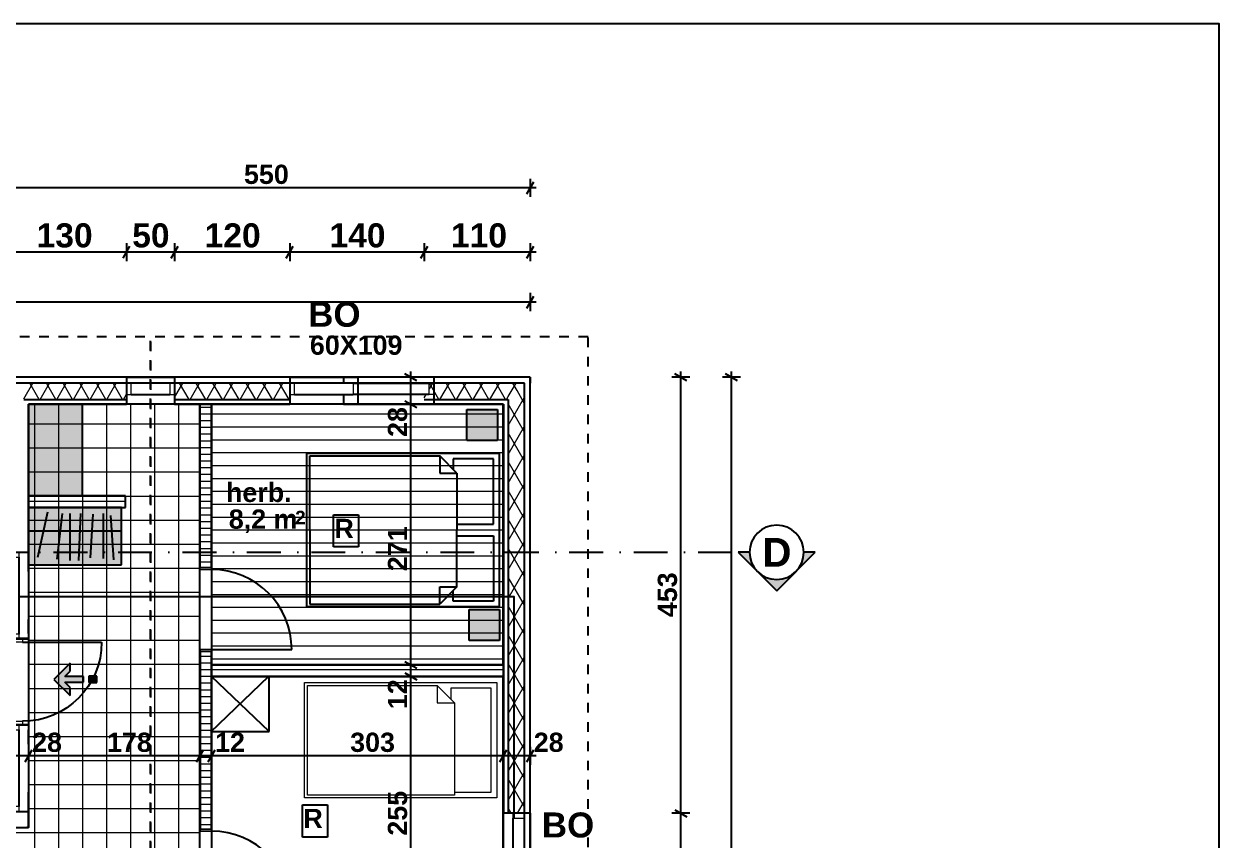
# Model space of a CAD drawing. Header units: millimetres. Extents: x -242231 to 419123, y -2399 to 525285.
# Drawn here: x -120526 to -108097, y 156610 to 165098 of the extents above; entities that cross this region are included whole.
import ezdxf

# ---------------------------------------------------------------- set-up
doc = ezdxf.new("R2010")
doc.units = ezdxf.units.MM
doc.set_wipeout_variables(frame=1)
for name, pattern in [('Dot & Dashed', [670.277762, 352.777767, -176.388884, 0, -141.111112]), ('Short dashed', [200, 100, -100]), ('Wipeout_Contour', [1000, 0, -1000])]:
    doc.linetypes.add(name, pattern=pattern)
doc.layers.add('Walls', color=7, linetype='Continuous')
doc.styles.add('GENERATED_STYLE_1', font='swissb.ttf')
doc.styles.add('GENERATED_STYLE_3', font='swissb.ttf')
pattern_1 = [(0, (-125991.2, 141233.89), (0, 70), [])]
pattern_2 = [(60, (-125991.2, 141233.89), (-129.9038, 75), []), (120, (-125991.2, 141233.89), (129.9038, 75), [])]

# ---------------------------------------------------------------- blocks, each defined once
blk = doc.blocks.new('D1 10_4')
at = {"layer": 'Walls', "linetype": 'Continuous'}
for p, q in [((417, 0), (417, 834)), ((-435, 0), (-435, -120)), ((435, 0), (435, -120))]:
    blk.add_line(p, q, dxfattribs=at)
at = {"layer": 'Walls', "color": 102, "linetype": 'Continuous', "lineweight": 20}
for p, q in [((-417, 0), (-435, 0)), ((-435, 0), (-435, -120)), ((-417, -120), (-417, 0)), ((435, 0), (417, 0)), ((417, 0), (417, -120)), ((435, -120), (435, 0)), ((-435, -120), (-417, -120)), ((417, -120), (435, -120))]:
    blk.add_line(p, q, dxfattribs=at)
at = {"layer": 'Walls', "linetype": 'Continuous'}
blk.add_arc((417, 0), 834, 90, 180, dxfattribs=at)
blk = doc.blocks.new('W Feature 1 10_6')
at = {"layer": 'Walls', "linetype": 'Continuous'}
for p, q in [((-470, 60), (470, 60)), ((470, -220), (-470, -220))]:
    blk.add_line(p, q, dxfattribs=at)
at = {"color": 254, "linetype": 'Wipeout_Contour', "lineweight": 0, "ltscale": 1713.614052}
blk.add_wipeout([(-420, -120), (420, -120), (420, 0), (-420, 0)], dxfattribs=at).dxf.layer = 'Walls'
at = {"layer": 'Walls', "linetype": 'Continuous'}
for p, q in [((-470, 60), (-470, 0)), ((-470, 0), (-470, -120)), ((420, 0), (-420, 0)), ((470, 60), (470, 0)), ((470, 0), (470, -120)), ((-470, -120), (-470, -170)), ((-420, -120), (420, -120)), ((470, -120), (470, -170)), ((-470, -170), (-470, -220)), ((470, -170), (470, -220))]:
    blk.add_line(p, q, dxfattribs=at)
at = {"layer": 'Walls', "color": 102, "linetype": 'Continuous', "lineweight": 20}
for p, q in [((-420, 0), (-470, 0)), ((-420, -120), (-420, 0)), ((470, 0), (420, 0)), ((420, 0), (420, -120)), ((-470, -120), (-420, -120)), ((420, -120), (470, -120))]:
    blk.add_line(p, q, dxfattribs=at)
at = {"layer": 'Walls', "linetype": 'Continuous'}
for p in [(-470, 0), (470, 0)]:
    blk.add_point(p, dxfattribs=at)
blk = doc.blocks.new('W Feature 1 10_7')
at = {"layer": 'Walls', "linetype": 'Continuous'}
for p, q in [((-355, 60), (355, 60)), ((355, -220), (-355, -220))]:
    blk.add_line(p, q, dxfattribs=at)
at = {"color": 254, "linetype": 'Wipeout_Contour', "lineweight": 0, "ltscale": 1265.516127}
blk.add_wipeout([(-305, -120), (305, -120), (305, 0), (-305, 0)], dxfattribs=at).dxf.layer = 'Walls'
at = {"layer": 'Walls', "linetype": 'Continuous'}
for p, q in [((-355, 60), (-355, 0)), ((-355, 0), (-355, -120)), ((305, 0), (-305, 0)), ((355, 60), (355, 0)), ((355, 0), (355, -120)), ((-355, -120), (-355, -170)), ((-305, -120), (305, -120)), ((355, -120), (355, -170)), ((-355, -170), (-355, -220)), ((355, -170), (355, -220))]:
    blk.add_line(p, q, dxfattribs=at)
at = {"layer": 'Walls', "color": 102, "linetype": 'Continuous', "lineweight": 20}
for p, q in [((-305, 0), (-355, 0)), ((-305, -120), (-305, 0)), ((355, 0), (305, 0)), ((305, 0), (305, -120)), ((-355, -120), (-305, -120)), ((305, -120), (355, -120))]:
    blk.add_line(p, q, dxfattribs=at)
at = {"layer": 'Walls', "linetype": 'Continuous'}
for p in [(-355, 0), (355, 0)]:
    blk.add_point(p, dxfattribs=at)
blk = doc.blocks.new('W Feature 1 10_8')
at = {"layer": 'Walls', "linetype": 'Continuous'}
for p, q in [((-250, 60), (250, 60)), ((250, -220), (-250, -220))]:
    blk.add_line(p, q, dxfattribs=at)
at = {"color": 254, "linetype": 'Wipeout_Contour', "lineweight": 0, "ltscale": 866.477528}
blk.add_wipeout([(-200, -120), (200, -120), (200, 0), (-200, 0)], dxfattribs=at).dxf.layer = 'Walls'
at = {"layer": 'Walls', "linetype": 'Continuous'}
for p, q in [((-250, 60), (-250, 0)), ((-250, 0), (-250, -120)), ((200, 0), (-200, 0)), ((250, 60), (250, 0)), ((250, 0), (250, -120)), ((-250, -120), (-250, -170)), ((-200, -120), (200, -120)), ((250, -120), (250, -170)), ((-250, -170), (-250, -220)), ((250, -170), (250, -220))]:
    blk.add_line(p, q, dxfattribs=at)
at = {"layer": 'Walls', "color": 102, "linetype": 'Continuous', "lineweight": 20}
for p, q in [((-200, 0), (-250, 0)), ((-200, -120), (-200, 0)), ((250, 0), (200, 0)), ((200, 0), (200, -120)), ((-250, -120), (-200, -120)), ((200, -120), (250, -120))]:
    blk.add_line(p, q, dxfattribs=at)
at = {"layer": 'Walls', "linetype": 'Continuous'}
for p in [(-250, 0), (250, 0)]:
    blk.add_point(p, dxfattribs=at)
blk = doc.blocks.new('W Feature 1 10_11')
at = {"layer": 'Walls', "linetype": 'Continuous'}
for p, q in [((-450, 60), (450, 60)), ((450, -220), (-450, -220))]:
    blk.add_line(p, q, dxfattribs=at)
at = {"color": 254, "linetype": 'Wipeout_Contour', "lineweight": 0, "ltscale": 1635.225415}
blk.add_wipeout([(-400, -120), (400, -120), (400, 0), (-400, 0)], dxfattribs=at).dxf.layer = 'Walls'
at = {"layer": 'Walls', "linetype": 'Continuous'}
for p, q in [((-450, 60), (-450, 0)), ((-450, 0), (-450, -120)), ((400, 0), (-400, 0)), ((450, 60), (450, 0)), ((450, 0), (450, -120)), ((-450, -120), (-450, -170)), ((-400, -120), (400, -120)), ((450, -120), (450, -170)), ((-450, -170), (-450, -220)), ((450, -170), (450, -220))]:
    blk.add_line(p, q, dxfattribs=at)
at = {"layer": 'Walls', "color": 102, "linetype": 'Continuous', "lineweight": 20}
for p, q in [((-400, 0), (-450, 0)), ((-400, -120), (-400, 0)), ((450, 0), (400, 0)), ((400, 0), (400, -120)), ((-450, -120), (-400, -120)), ((400, -120), (450, -120))]:
    blk.add_line(p, q, dxfattribs=at)
at = {"layer": 'Walls', "linetype": 'Continuous'}
for p in [(-450, 0), (450, 0)]:
    blk.add_point(p, dxfattribs=at)
blk = doc.blocks.new('W Feature 1 10_15')
at = {"layer": 'Walls', "linetype": 'Continuous'}
for p, q in [((-450, 60), (450, 60)), ((450, -220), (-450, -220))]:
    blk.add_line(p, q, dxfattribs=at)
at = {"color": 254, "linetype": 'Wipeout_Contour', "lineweight": 0, "ltscale": 1635.225415}
blk.add_wipeout([(-400, -120), (400, -120), (400, 0), (-400, 0)], dxfattribs=at).dxf.layer = 'Walls'
at = {"layer": 'Walls', "linetype": 'Continuous'}
for p, q in [((-450, 60), (-450, 0)), ((-450, 0), (-450, -120)), ((400, 0), (-400, 0)), ((450, 60), (450, 0)), ((450, 0), (450, -120)), ((-450, -120), (-450, -170)), ((-400, -120), (400, -120)), ((450, -120), (450, -170)), ((-450, -170), (-450, -220)), ((450, -170), (450, -220))]:
    blk.add_line(p, q, dxfattribs=at)
at = {"layer": 'Walls', "color": 102, "linetype": 'Continuous', "lineweight": 20}
for p, q in [((-400, 0), (-450, 0)), ((-400, -120), (-400, 0)), ((450, 0), (400, 0)), ((400, 0), (400, -120)), ((-450, -120), (-400, -120)), ((400, -120), (450, -120))]:
    blk.add_line(p, q, dxfattribs=at)
at = {"layer": 'Walls', "linetype": 'Continuous'}
for p in [(-450, 0), (450, 0)]:
    blk.add_point(p, dxfattribs=at)
blk = doc.blocks.new('D1 10_7')
at = {"layer": 'Walls', "linetype": 'Continuous'}
for p, q in [((412, 0), (412, 824)), ((-450, 60), (-450, 0)), ((-450, 0), (-450, -115)), ((450, 60), (450, 0)), ((450, 0), (450, -115)), ((-450, -115), (-450, -170)), ((450, -115), (450, -170)), ((-450, -170), (-450, -220)), ((450, -170), (450, -220))]:
    blk.add_line(p, q, dxfattribs=at)
at = {"layer": 'Walls', "color": 102, "linetype": 'Continuous', "lineweight": 20}
for p, q in [((-412, 0), (-450, 0)), ((-450, 0), (-450, -115)), ((-412, -115), (-412, 0)), ((450, 0), (412, 0)), ((412, 0), (412, -115)), ((450, -115), (450, 0)), ((-450, -115), (-412, -115)), ((412, -115), (450, -115))]:
    blk.add_line(p, q, dxfattribs=at)
at = {"layer": 'Walls', "linetype": 'Continuous'}
blk.add_arc((412, 0), 824, 90, 180, dxfattribs=at)
for p in [(-450, 0), (450, 0)]:
    blk.add_point(p, dxfattribs=at)

msp = doc.modelspace()

# ---------------------------------------------------------------- hatches: boundary and pattern name
at = {"linetype": 'Continuous', "lineweight": 0}
h = msp.add_hatch(dxfattribs=at)
h.set_pattern_fill('BATT_INSULATION', color=1, style=0, pattern_type=2)
h.set_pattern_definition(pattern_2)
h.paths.add_polyline_path([(-120527.17, 161192.966), (-119459.327, 161193.103), (-119459.349, 161363.103), (-120527.17, 161362.966)], flags=0)
h = msp.add_hatch(dxfattribs=at)
h.set_pattern_fill('BATT_INSULATION', color=1, style=0, pattern_type=2)
h.set_pattern_definition(pattern_2)
h.paths.add_polyline_path([(-117762.309, 161363.32), (-118959.349, 161363.167), (-118959.327, 161193.167), (-117762.287, 161193.32)], flags=0)
h = msp.add_hatch(dxfattribs=at)
h.set_pattern_fill('BATT_INSULATION', color=1, style=0, pattern_type=2)
h.set_pattern_definition(pattern_2)
h.paths.add_polyline_path([(-115490.364, 161363.612), (-116362.599, 161363.5), (-116362.577, 161193.5), (-115490.364, 161193.612)], flags=0)
h = msp.add_hatch(dxfattribs=at)
h.set_pattern_fill('BATT_INSULATION', color=1, style=0, pattern_type=2)
h.set_pattern_definition(pattern_2)
h.paths.add_polyline_path([(-115490.364, 161193.612), (-115320.364, 161363.634), (-115490.364, 161363.612)], flags=0)
h = msp.add_hatch(dxfattribs=at)
h.set_pattern_fill('BATT_INSULATION', color=1, style=0, pattern_type=2)
h.set_pattern_definition(pattern_2)
h.paths.add_polyline_path([(-115320.364, 161193.634), (-115320.364, 161363.634), (-115490.364, 161193.612)], flags=0)
for points in [[(-120477.16, 160189.336), (-119918.206, 160189.336), (-119918.206, 161143.044), (-120477.16, 161143.044)], [(-115600.129, 160765.241), (-115918.495, 160765.241), (-115918.495, 161088.802), (-115600.129, 161088.802)], [(-115578.825, 158684.908), (-115897.191, 158684.908), (-115897.191, 159008.47), (-115578.825, 159008.47)]]:
    msp.add_hatch(color=255, dxfattribs=at).paths.add_polyline_path(points, flags=0)
at = {"linetype": 'Continuous', "lineweight": 15}
h = msp.add_hatch(dxfattribs=at)
h.set_pattern_fill('50__', color=251, style=0, pattern_type=2)
h.set_pattern_definition(pattern_1)
h.paths.add_polyline_path([(-118695.156, 159442.573), (-118575.156, 159442.604), (-118575.602, 161143.145), (-118695.602, 161143.114)], flags=0)
at = {"linetype": 'Continuous', "lineweight": 0}
h = msp.add_hatch(dxfattribs=at)
h.set_pattern_fill('BATT_INSULATION', color=1, style=0, pattern_type=2)
h.set_pattern_definition(pattern_2)
h.paths.add_polyline_path([(-115490.364, 161193.612), (-115490.364, 156889.874), (-115320.364, 156889.874), (-115320.364, 161193.634)], flags=0)
at = {"linetype": 'Continuous', "lineweight": 15}
h = msp.add_hatch(dxfattribs=at)
h.set_pattern_fill('50__', color=251, style=0, pattern_type=2)
h.set_pattern_definition(pattern_1)
h.paths.add_polyline_path([(-120477.168, 160069.336), (-119469.8, 160069.269), (-119469.792, 160189.269), (-120477.16, 160189.336)], flags=0)
at = {"linetype": 'Continuous'}
for points in [[(-112415.146, 159602.88, -1), (-112980.831, 159602.88), (-113097.989, 159602.88), (-112697.989, 159202.88), (-112297.989, 159602.88)], [(-119907.121, 158311.277), (-120099.985, 158311.277), (-120045.708, 158365.555), (-120045.708, 158450.407), (-120214.838, 158281.277), (-120045.708, 158112.147), (-120045.708, 158196.999), (-120099.985, 158251.277), (-119907.121, 158251.277)], [(-119852.441, 158313.49), (-119852.441, 158248.608), (-119768.441, 158248.608), (-119768.441, 158313.49)]]:
    msp.add_hatch(color=256, dxfattribs=at).paths.add_polyline_path(points, flags=0)
at = {"linetype": 'Continuous', "lineweight": 15}
h = msp.add_hatch(dxfattribs=at)
h.set_pattern_fill('50__', color=251, style=0, pattern_type=2)
h.set_pattern_definition(pattern_1)
h.paths.add_polyline_path([(-118694.442, 156721.324), (-118574.442, 156721.356), (-118574.928, 158572.604), (-118694.928, 158572.573)], flags=0)
h = msp.add_hatch(dxfattribs=at)
h.set_pattern_fill('50__', color=251, style=0, pattern_type=2)
h.set_pattern_definition(pattern_1)
h.paths.add_polyline_path([(-118574.149, 158312.809), (-115539.871, 158312.691), (-115539.867, 158432.691), (-118574.144, 158432.809)], flags=0)

# ---------------------------------------------------------------- linework, layer by layer
at = {"linetype": 'Continuous'}
for p, q in [((-115296.449, 163331.383), (-115224.28, 163456.383)), ((-115260.364, 163487.633), (-115260.364, 163300.133)), ((-115260.364, 163393.883), (-120757.17, 163393.883)), ((-115260.364, 163393.883), (-120757.17, 163393.883)), ((-115199.239, 163393.883), (-115260.364, 163393.883)), ((-119459.356, 162724.058), (-120757.17, 162724.058)), ((-119459.356, 162724.058), (-120757.17, 162724.058)), ((-119495.441, 162661.558), (-119423.272, 162786.558)), ((-119495.441, 162661.558), (-119423.272, 162786.558)), ((-119459.356, 162817.808), (-119459.356, 162630.308)), ((-118959.356, 162724.058), (-119459.356, 162724.058)), ((-118959.356, 162724.058), (-119459.356, 162724.058)), ((-118995.441, 162661.558), (-118923.272, 162786.558)), ((-118995.441, 162661.558), (-118923.272, 162786.558)), ((-118959.356, 162817.808), (-118959.356, 162630.308)), ((-117762.316, 162724.058), (-118959.356, 162724.058)), ((-117762.316, 162724.058), (-118959.356, 162724.058)), ((-117798.401, 162661.558), (-117726.232, 162786.558)), ((-117798.401, 162661.558), (-117726.232, 162786.558)), ((-117762.316, 162817.808), (-117762.316, 162630.308)), ((-116362.606, 162724.058), (-117762.316, 162724.058)), ((-116362.606, 162724.058), (-117762.316, 162724.058)), ((-116398.691, 162661.558), (-116326.522, 162786.558)), ((-116398.691, 162661.558), (-116326.522, 162786.558)), ((-116362.606, 162817.808), (-116362.606, 162630.308)), ((-115260.364, 162724.058), (-116362.606, 162724.058)), ((-115260.364, 162724.058), (-116362.606, 162724.058)), ((-115296.449, 162661.558), (-115224.28, 162786.558)), ((-115260.364, 162817.808), (-115260.364, 162630.308)), ((-115199.239, 162724.058), (-115260.364, 162724.058)), ((-115260.364, 162205.92), (-128963.211, 162205.92)), ((-115296.449, 162143.42), (-115224.28, 162268.42)), ((-115260.364, 162299.67), (-115260.364, 162112.17)), ((-115199.239, 162205.92), (-115260.364, 162205.92)), ((-113632.238, 161387.557), (-113757.238, 161459.726)), ((-113694.738, 161423.641), (-113694.738, 161484.766)), ((-113103.688, 161387.557), (-113228.688, 161459.726)), ((-113166.188, 161423.641), (-113166.188, 161484.766)), ((-115260.364, 161423.714), (-120774.147, 161423.714)), ((-119459.356, 161423.103), (-120757.17, 161422.936)), ((-119459.349, 161363.103), (-120527.17, 161362.966)), ((-117762.316, 161423.32), (-118959.356, 161423.167)), ((-117762.309, 161363.32), (-118959.349, 161363.167)), ((-115260.364, 161423.641), (-116362.606, 161423.5)), ((-115490.364, 161363.612), (-116362.599, 161363.5)), ((-115320.364, 161363.634), (-115490.364, 161363.612)), ((-115320.364, 161193.634), (-115320.364, 161363.634)), ((-115260.364, 144724.319), (-115260.364, 161423.714)), ((-115260.364, 161423.641), (-115260.364, 161363.641)), ((-115260.364, 156889.874), (-115260.364, 161363.641)), ((-113600.988, 161423.641), (-113788.488, 161423.641)), ((-113694.738, 156889.874), (-113694.738, 161423.641)), ((-113072.438, 161423.641), (-113259.938, 161423.641)), ((-113166.188, 144724.309), (-113166.188, 161423.641)), ((-120527.17, 161192.966), (-119459.327, 161193.103)), ((-120477.17, 161142.972), (-119459.32, 161143.103)), ((-118695.458, 161143.034), (-120477.17, 161143.034)), ((-120477.17, 161143.034), (-120477.17, 156741.741)), ((-120477.17, 159403.112), (-120477.17, 161142.972)), ((-119918.206, 161143.044), (-120477.16, 161143.044)), ((-120477.16, 161143.044), (-120477.16, 160189.336)), ((-119918.206, 160189.336), (-119918.206, 161143.044)), ((-118959.327, 161193.167), (-117762.287, 161193.32)), ((-118959.32, 161143.167), (-117762.281, 161143.32)), ((-118575.602, 161143.145), (-118695.602, 161143.114)), ((-118695.602, 161143.114), (-118695.156, 159442.573)), ((-118695.458, 155640.452), (-118695.458, 161143.034)), ((-118575.156, 159442.604), (-118575.602, 161143.145)), ((-118575.567, 161143.47), (-118575.567, 158432.809)), ((-115540.987, 161143.47), (-118575.567, 161143.47)), ((-116362.577, 161193.5), (-115490.364, 161193.612)), ((-116362.57, 161143.5), (-115540.364, 161143.605)), ((-115918.495, 160765.241), (-115918.495, 161088.802)), ((-115918.495, 161088.802), (-115600.129, 161088.802)), ((-115600.129, 161088.802), (-115600.129, 160765.241)), ((-115540.987, 158432.809), (-115540.987, 161143.47)), ((-115540.364, 161143.605), (-115540.364, 156889.874)), ((-115490.364, 161193.612), (-115490.364, 156889.874)), ((-115320.364, 156889.874), (-115320.364, 161193.634)), ((-115600.129, 160765.241), (-115918.495, 160765.241)), ((-117582.389, 159034.551), (-117582.389, 160634.551)), ((-117582.389, 160634.551), (-115582.389, 160634.551)), ((-117552.389, 159834.551), (-117552.389, 160604.551)), ((-117552.389, 160604.551), (-116202.389, 160604.551)), ((-116202.389, 160604.551), (-116202.389, 160424.551)), ((-116022.389, 160424.551), (-116202.389, 160604.551)), ((-115582.389, 160634.551), (-115582.389, 159034.551)), ((-115642.389, 160574.551), (-116062.389, 160574.551)), ((-116062.389, 160574.551), (-116062.389, 160464.551)), ((-115642.389, 159894.551), (-115642.389, 160574.551)), ((-116202.389, 160424.551), (-116022.389, 160424.551)), ((-116022.389, 160424.551), (-116022.389, 159834.551)), ((-120477.16, 160189.336), (-120477.168, 160069.336)), ((-119469.792, 160189.269), (-120477.16, 160189.336)), ((-120477.16, 160189.336), (-119918.206, 160189.336)), ((-119469.8, 160069.269), (-119469.792, 160189.269)), ((-119510.474, 160069.336), (-120477.17, 160069.336)), ((-120477.168, 160069.336), (-119469.8, 160069.269)), ((-120381.053, 159551.174), (-120278.799, 160024.874)), ((-120127.721, 160006.724), (-120184.411, 159531.949)), ((-120049.773, 160006.724), (-120049.773, 159517.776)), ((-119936.394, 160006.724), (-119957.653, 159517.776)), ((-119808.843, 159999.638), (-119837.187, 159546.121)), ((-119702.55, 160006.724), (-119702.55, 159539.035)), ((-119624.602, 159985.465), (-119596.257, 159524.863)), ((-119510.474, 159472.22), (-119510.474, 160069.336)), ((-117305.904, 159992.722), (-117047.824, 159992.722)), ((-117305.904, 159658.436), (-117305.904, 159992.722)), ((-117047.824, 159992.722), (-117047.824, 159658.436)), ((-116022.389, 159894.551), (-115642.389, 159894.551)), ((-119510.474, 159824.098), (-120477.17, 159824.098)), ((-117552.389, 159834.551), (-117552.389, 159064.551)), ((-116022.389, 159244.551), (-116022.389, 159834.551)), ((-116022.389, 159774.551), (-115642.389, 159774.551)), ((-115642.389, 159774.551), (-115642.389, 159094.551)), ((-117047.824, 159658.436), (-117305.904, 159658.436)), ((-112980.831, 159602.88), (-113097.989, 159602.88)), ((-113097.989, 159602.88), (-112697.989, 159202.88)), ((-112697.989, 159202.88), (-112297.989, 159602.88)), ((-112297.989, 159602.88), (-112415.146, 159602.88)), ((-116202.389, 159064.551), (-116202.389, 159244.551)), ((-116202.389, 159244.551), (-116022.389, 159244.551)), ((-116022.389, 159244.551), (-116202.389, 159064.551)), ((-116062.389, 159094.551), (-116062.389, 159204.551)), ((-115582.389, 159034.551), (-117582.389, 159034.551)), ((-117552.389, 159064.551), (-116202.389, 159064.551)), ((-115642.389, 159094.551), (-116062.389, 159094.551)), ((-115897.191, 158684.908), (-115897.191, 159008.47)), ((-115897.191, 159008.47), (-115578.825, 159008.47)), ((-115578.825, 159008.47), (-115578.825, 158684.908)), ((-120477.17, 158757.793), (-120477.17, 158903.112)), ((-115578.825, 158684.908), (-115897.191, 158684.908)), ((-118694.928, 158572.573), (-118694.442, 156721.324)), ((-118574.442, 156721.356), (-118574.928, 158572.604)), ((-120045.708, 158450.407), (-120214.838, 158281.277)), ((-120099.985, 158311.277), (-120045.708, 158365.555)), ((-120045.708, 158365.555), (-120045.708, 158450.407)), ((-118575.567, 158432.809), (-115540.987, 158432.809)), ((-118574.144, 158432.809), (-118574.149, 158312.809)), ((-115539.867, 158432.691), (-118574.144, 158432.809)), ((-116407.503, 158432.75), (-116595.003, 158432.75)), ((-116563.753, 158468.834), (-116438.753, 158396.666)), ((-116563.753, 158468.834), (-116438.753, 158396.666)), ((-116501.253, 158312.75), (-116501.253, 158432.75)), ((-116501.253, 158312.75), (-116501.253, 158432.75)), ((-115539.871, 158312.691), (-115539.867, 158432.691)), ((-120214.838, 158281.277), (-120045.708, 158112.147)), ((-119907.121, 158311.277), (-120099.985, 158311.277)), ((-120045.708, 158196.999), (-120099.985, 158251.277)), ((-120099.985, 158251.277), (-119907.121, 158251.277)), ((-119907.121, 158251.277), (-119907.121, 158311.277)), ((-119852.441, 158313.49), (-119852.441, 158248.608)), ((-119768.441, 158313.49), (-119852.441, 158313.49)), ((-119852.441, 158248.608), (-119768.441, 158248.608)), ((-119768.441, 158248.608), (-119768.441, 158313.49)), ((-118580.911, 157735.676), (-117983.8, 158309.997)), ((-118574.859, 158312.925), (-118574.859, 155762.114)), ((-115540.593, 158312.925), (-118574.859, 158312.925)), ((-117977.02, 157738.645), (-118574.859, 158312.925)), ((-117977.032, 158312.922), (-118574.853, 158312.922)), ((-118574.853, 158312.922), (-118574.853, 157738.549)), ((-118574.149, 158312.809), (-115539.871, 158312.691)), ((-117977.032, 157738.549), (-117977.032, 158312.922)), ((-116407.503, 158312.75), (-116595.003, 158312.75)), ((-116563.753, 158348.834), (-116438.753, 158276.666)), ((-116563.753, 158348.834), (-116438.753, 158276.666)), ((-116501.253, 155761.996), (-116501.253, 158312.75)), ((-116501.253, 155761.996), (-116501.253, 158312.75)), ((-115540.593, 155762.114), (-115540.593, 158312.925)), ((-120045.708, 158112.147), (-120045.708, 158196.999)), ((-120477.17, 157607.934), (-120477.17, 157757.793)), ((-118574.853, 157738.549), (-117977.032, 157738.549)), ((-118730.632, 157425.068), (-118658.463, 157550.068)), ((-118730.632, 157425.068), (-118658.463, 157550.068)), ((-118694.548, 157581.318), (-118694.548, 157393.818)), ((-118574.548, 157487.568), (-118694.548, 157487.568)), ((-118574.548, 157487.568), (-118694.548, 157487.568)), ((-118610.632, 157425.068), (-118538.463, 157550.068)), ((-118610.632, 157425.068), (-118538.463, 157550.068)), ((-118574.548, 157581.318), (-118574.548, 157393.818)), ((-115540.364, 157487.568), (-118574.548, 157487.568)), ((-115540.364, 157487.568), (-118574.548, 157487.568)), ((-115540.364, 157487.568), (-118574.548, 157487.568)), ((-115576.449, 157425.068), (-115504.28, 157550.068)), ((-115576.449, 157425.068), (-115504.28, 157550.068)), ((-115540.364, 157581.318), (-115540.364, 157393.818)), ((-115260.364, 157487.568), (-115540.364, 157487.568)), ((-115296.449, 157425.068), (-115224.28, 157550.068)), ((-115260.364, 157581.318), (-115260.364, 157393.818)), ((-115199.239, 157487.568), (-115260.364, 157487.568)), ((-120477.17, 156739.158), (-120477.17, 157108.219)), ((-117628.845, 156976.626), (-117370.765, 156976.626)), ((-117628.845, 156642.34), (-117628.845, 156976.626)), ((-117370.765, 156976.626), (-117370.765, 156642.34)), ((-113600.988, 156889.874), (-113788.488, 156889.874)), ((-113600.988, 156889.874), (-113788.488, 156889.874)), ((-113757.238, 156925.958), (-113632.238, 156853.79)), ((-113757.238, 156925.958), (-113632.238, 156853.79)), ((-113694.738, 155989.874), (-113694.738, 156889.874)), ((-120497.23, 156739.158), (-123036.733, 156739.158)), ((-120477.17, 156739.158), (-120527.17, 156739.158)), ((-120477.17, 156741.741), (-120497.23, 156741.741)), ((-120497.23, 156741.741), (-120497.23, 156739.158)), ((-117370.765, 156642.34), (-117628.845, 156642.34))]:
    msp.add_line(p, q, dxfattribs=at)
at = {"color": 251, "linetype": 'Continuous', "lineweight": 18}
for p, q in [((-120417.293, 161143.034), (-120417.293, 155541.766)), ((-120167.293, 161143.034), (-120167.293, 153099.404)), ((-119917.293, 161143.034), (-119917.293, 153099.402)), ((-119667.293, 161143.034), (-119667.293, 153099.401)), ((-119417.293, 161143.034), (-119417.293, 153099.4)), ((-119167.293, 161143.034), (-119167.293, 153099.399)), ((-118917.293, 161143.034), (-118917.293, 153099.398)), ((-118695.458, 160934.77), (-120477.17, 160934.77)), ((-118695.458, 160684.77), (-120477.17, 160684.77)), ((-118695.458, 160434.77), (-120477.17, 160434.77)), ((-118695.458, 160184.77), (-120477.17, 160184.77)), ((-118695.458, 159934.77), (-120477.17, 159934.77)), ((-118695.458, 159684.77), (-120477.17, 159684.77)), ((-118695.458, 159434.77), (-120477.17, 159434.77)), ((-118695.458, 159184.77), (-120477.17, 159184.77)), ((-118695.458, 158934.77), (-120477.17, 158934.77)), ((-118695.458, 158684.77), (-120477.17, 158684.77)), ((-118695.458, 158434.77), (-120477.17, 158434.77)), ((-118695.458, 158184.77), (-120477.17, 158184.77)), ((-118695.458, 157934.77), (-120477.17, 157934.77)), ((-118695.458, 157684.77), (-120477.17, 157684.77)), ((-118695.458, 157434.77), (-120477.17, 157434.77)), ((-118695.458, 157184.77), (-120477.17, 157184.77)), ((-118695.458, 156934.77), (-120477.17, 156934.77)), ((-118695.458, 156684.77), (-123036.733, 156684.77))]:
    msp.add_line(p, q, dxfattribs=at)
at = {"color": 253, "linetype": 'Continuous', "lineweight": 15}
for p, q in [((-118575.567, 161041.849), (-115540.987, 161041.849)), ((-118575.567, 160907.849), (-115540.987, 160907.849)), ((-118575.567, 160773.849), (-115540.987, 160773.849)), ((-118575.567, 160639.849), (-115540.987, 160639.849)), ((-118575.567, 160505.849), (-115540.987, 160505.849)), ((-118575.567, 160371.849), (-115540.987, 160371.849)), ((-118575.567, 160237.849), (-115540.987, 160237.849)), ((-118575.567, 160103.849), (-115540.987, 160103.849)), ((-118575.567, 159969.849), (-115540.987, 159969.849)), ((-118575.567, 159835.849), (-115540.987, 159835.849)), ((-118575.567, 159701.849), (-115540.987, 159701.849)), ((-118575.567, 159567.849), (-115540.987, 159567.849)), ((-118575.567, 159433.849), (-115540.987, 159433.849)), ((-118575.567, 159299.849), (-115540.987, 159299.849)), ((-118575.567, 159165.849), (-115540.987, 159165.849)), ((-118575.567, 159031.849), (-115540.987, 159031.849)), ((-118575.567, 158897.849), (-115540.987, 158897.849)), ((-118575.567, 158763.849), (-115540.987, 158763.849)), ((-118575.567, 158629.849), (-115540.987, 158629.849)), ((-118575.567, 158495.849), (-115540.987, 158495.849))]:
    msp.add_line(p, q, dxfattribs=at)
at = {"color": 102, "linetype": 'Continuous', "lineweight": 20}
for p, q in [((-117607.243, 157048.647), (-117607.243, 158248.647)), ((-117607.243, 158248.647), (-115607.243, 158248.647)), ((-115607.243, 158248.647), (-115607.243, 157048.647)), ((-117577.243, 157078.647), (-117577.243, 158218.647)), ((-117577.243, 158218.647), (-116227.243, 158218.647)), ((-116227.243, 158218.647), (-116227.243, 158038.647)), ((-116047.243, 158038.647), (-116227.243, 158218.647)), ((-115667.243, 158188.647), (-116087.243, 158188.647)), ((-116087.243, 158188.647), (-116087.243, 158078.647)), ((-115667.243, 157108.647), (-115667.243, 158188.647)), ((-116227.243, 158038.647), (-116047.243, 158038.647)), ((-116047.243, 158038.647), (-116047.243, 157078.647)), ((-116047.243, 157108.647), (-115667.243, 157108.647)), ((-115607.243, 157048.647), (-117607.243, 157048.647)), ((-116047.243, 157078.647), (-117577.243, 157078.647))]:
    msp.add_line(p, q, dxfattribs=at)
at = {"linetype": 'Continuous', "flags": 128}
msp.add_lwpolyline([(-120759.39, 159143.187), (-115430.025, 159143.187), (-115430.025, 144724.319), (-115260.364, 144724.319), (-115260.364, 144883.079), (-111622.685, 144883.074), (-111622.685, 145910.94), (-109518.435, 145910.94), (-109518.435, 144883.073), (-108096.979, 144883.069), (-108096.979, 165098.049), (-136640.8, 165098.049)], dxfattribs=at)
msp.add_lwpolyline([(-115320.567, 161362.945), (-120697.174, 161362.945), (-120697.174, 156957.842), (-128903.282, 156957.842), (-128903.282, 152878.772), (-120699.907, 152878.772), (-120699.907, 144784.303), (-115320.567, 144784.303)], close=True, dxfattribs=at)
at = {"linetype": 'Continuous'}
for start, end in [(0, 180), (180, 0)]:
    msp.add_arc((-112697.989, 159602.88), 282.843, start, end, dxfattribs=at)
msp.add_point((-112980.831, 159602.88), dxfattribs=at)

# ---------------------------------------------------------------- block references
at = {"color": 21, "linetype": 'Continuous', "lineweight": 18, "rotation": 270.0150277998922}
for p in [(-118575.042, 159007.604), (-118574.328, 156286.356)]:
    msp.add_blockref('D1 10_4', p, dxfattribs=at)

# ---------------------------------------------------------------- texts
for s, height, style, p in [('BO', 260, 'GENERATED_STYLE_3', (-117569.986, 161948.593)), ('60X109', 200, 'GENERATED_STYLE_1', (-117552.389, 161657.255)), ('herb.', 200, 'GENERATED_STYLE_1', (-118425.032, 160126.202)), ('8,2 m', 200, 'GENERATED_STYLE_1', (-118395.539, 159848.291)), ('2', 140, 'GENERATED_STYLE_1', (-117705.396, 159895.052)), ('R', 200, 'GENERATED_STYLE_1', (-117297.357, 159751.294)), ('R', 200, 'GENERATED_STYLE_1', (-117620.298, 156735.197)), ('BO', 260, 'GENERATED_STYLE_3', (-115140.227, 156637.423))]:
    msp.add_text(s, height=height, dxfattribs=dict(style=style)).set_placement(p)
at = {"attachment_point": 1, "style": 'GENERATED_STYLE_1'}
for s, insert, char_height in [('{550}', (-118237.584, 163633.883), 200), ('{130}', (-120394.285, 163024.058), 250), ('{50}', (-119400.038, 163024.058), 250), ('{120}', (-118646.858, 163024.058), 250), ('{140}', (-117348.483, 163024.058), 250), ('{110}', (-116084.868, 163024.058), 250), ('{178}', (-119662.131, 157727.568), 200), ('{12}', (-118538.423, 157727.568), 200), ('{303}', (-117133.728, 157727.568), 200), ('{28}', (-115224.239, 157727.568), 200)]:
    msp.add_mtext(s, dxfattribs=dict(at, insert=insert, char_height=char_height))
at = {"char_height": 200, "attachment_point": 1, "rotation": 90, "style": 'GENERATED_STYLE_1'}
for s, insert in [('{271}', (-116741.253, 159406.816)), ('{453}', (-113934.738, 158927.941)), ('{12}', (-116741.253, 157971.535)), ('{255}', (-116741.253, 156656.011))]:
    msp.add_mtext(s, dxfattribs=dict(at, insert=insert))
at = {"linetype": 'Continuous', "insert": (-112846.55, 159452.883), "char_height": 300, "attachment_point": 7, "style": 'GENERATED_STYLE_1'}
msp.add_mtext('{D}', dxfattribs=at)

# ---------------------------------------------------------------- next in the draw order: block references
at = {"color": 21, "linetype": 'Continuous', "lineweight": 18}
for name, p, rotation in [('W Feature 1 10_8', (-119209.349, 161363.135), 0.00735064263428947), ('W Feature 1 10_15', (-120697.17, 159153.112), 90), ('W Feature 1 10_15', (-120697.17, 157357.934), 90), ('W Feature 1 10_11', (-115320.364, 156439.874), 270)]:
    msp.add_blockref(name, p, dxfattribs=dict(at, rotation=rotation))
at = {"color": 21, "linetype": 'Continuous', "lineweight": 18, "xscale": -1, "rotation": 0.007350642634254001}
msp.add_blockref('W Feature 1 10_6', (-116732.599, 161363.452), dxfattribs=at)

# ---------------------------------------------------------------- next in the draw order: hatches: boundary and pattern name
at = {"linetype": 'Continuous', "lineweight": 0}
msp.add_hatch(color=255, dxfattribs=at).paths.add_polyline_path([(-120477.17, 159472.22), (-119510.474, 159472.22), (-119510.474, 160069.336), (-120477.17, 160069.336)], flags=0)

# ---------------------------------------------------------------- next in the draw order: linework, layer by layer
at = {"linetype": 'Continuous'}
for p, q in [((-116438.753, 161387.557), (-116563.753, 161459.726)), ((-116501.253, 161423.641), (-116501.253, 161484.766)), ((-116407.503, 161423.641), (-116595.003, 161423.641)), ((-116501.253, 161143.605), (-116501.253, 161423.641)), ((-116501.253, 161143.605), (-116501.253, 161423.641)), ((-116407.503, 161143.605), (-116595.003, 161143.605)), ((-116563.753, 161179.69), (-116438.753, 161107.521)), ((-116563.753, 161179.69), (-116438.753, 161107.521)), ((-116501.253, 158432.75), (-116501.253, 161143.605)), ((-120477.17, 160069.336), (-120477.17, 159472.22)), ((-120477.17, 159472.22), (-119510.474, 159472.22)), ((-120477.17, 157487.568), (-120757.17, 157487.568)), ((-120477.17, 157487.568), (-120757.17, 157487.568)), ((-120513.255, 157425.068), (-120441.086, 157550.068)), ((-120513.255, 157425.068), (-120441.086, 157550.068)), ((-120477.17, 157581.318), (-120477.17, 157393.818)), ((-118694.548, 157487.568), (-120477.17, 157487.568))]:
    msp.add_line(p, q, dxfattribs=at)
at = {"linetype": 'Dot & Dashed'}
msp.add_line((-140329.251, 159602.88), (-113097.989, 159602.88), dxfattribs=at)
at = {"linetype": 'Short dashed', "flags": 128}
msp.add_lwpolyline([(-123817.997, 161844.368), (-123817.997, 157669.76), (-120341.973, 154207.946), (-123848.622, 150715.503), (-123848.622, 144143.217), (-119209.626, 144143.217), (-119209.626, 161844.368)], close=True, dxfattribs=at)

# ---------------------------------------------------------------- next in the draw order: block references
at = {"color": 21, "linetype": 'Continuous', "lineweight": 18, "rotation": 0.00735064263428947}
msp.add_blockref('W Feature 1 10_7', (-117407.309, 161363.366), dxfattribs=at)
at = {"color": 21, "linetype": 'Continuous', "lineweight": 18, "xscale": -1, "rotation": 270}
msp.add_blockref('D1 10_7', (-120542.17, 158257.793), dxfattribs=at)

# ---------------------------------------------------------------- next in the draw order: texts
at = {"insert": (-116741.253, 160802.39), "char_height": 200, "attachment_point": 1, "rotation": 90, "style": 'GENERATED_STYLE_1'}
msp.add_mtext('{28}', dxfattribs=at)
at = {"insert": (-120441.045, 157727.568), "char_height": 200, "attachment_point": 1, "style": 'GENERATED_STYLE_1'}
msp.add_mtext('{28}', dxfattribs=at)

# ---------------------------------------------------------------- next in the draw order: linework, layer by layer
at = {"linetype": 'Short dashed', "flags": 128}
msp.add_lwpolyline([(-114659.736, 161843.333), (-119209.626, 161843.333), (-119209.626, 144139.61), (-114659.736, 144139.61)], close=True, dxfattribs=at)

doc.saveas('drawing.dxf')
